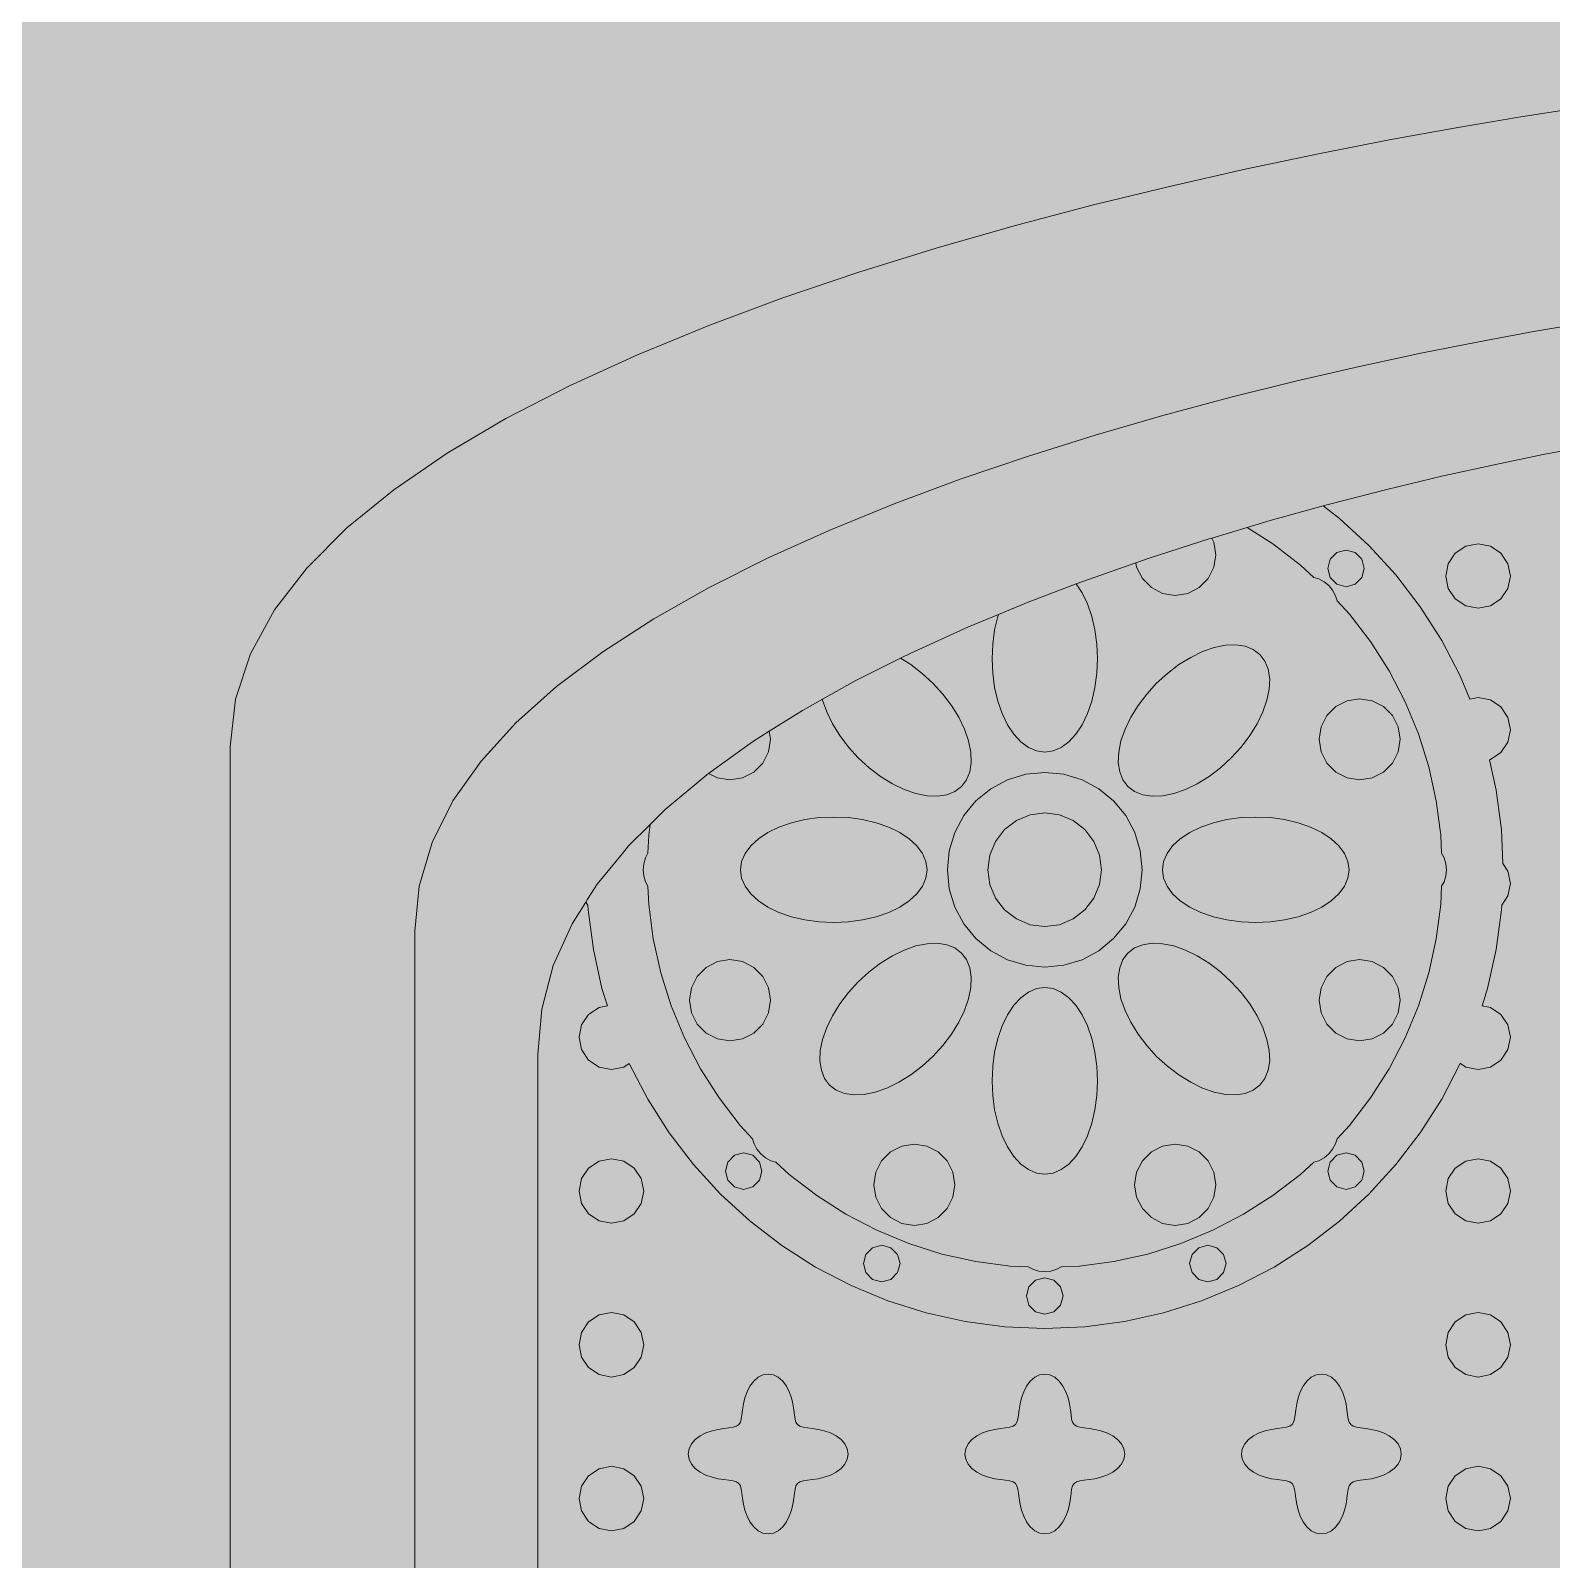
# Model space of a CAD drawing. Header units: millimetres. Extents: x -2412 to 16214, y -1176 to 12015.
# Drawn here: x 8695 to 9450, y 4955 to 5714 of the extents above; entities that cross this region are included whole.
import ezdxf

# ---------------------------------------------------------------- set-up
doc = ezdxf.new("R2010")
doc.units = ezdxf.units.MM
for name, color, linetype, lineweight, true_color in [('00_WHITE_BACKGROUND', 7, 'Continuous', 18, 0xffffff), ('01_STRUCTURE', 7, 'Continuous', 18, 0x000000), ('03_FRAMES_DOORS', 7, 'Continuous', 18, 0x000000), ('06_ORNAMENT', 7, 'Continuous', 18, 0x000000)]:
    doc.layers.add(name, color=color, linetype=linetype, lineweight=lineweight, true_color=true_color)

msp = doc.modelspace()

# ---------------------------------------------------------------- linework, layer by layer
at = {"layer": '00_WHITE_BACKGROUND', "lineweight": 18, "true_color": 0xffffff}
msp.add_solid([(-2412.2137, -1175.5725), (16213.7405, -1175.5725), (-2412.2137, 12015.2672), (16213.7405, 12015.2672)], dxfattribs=at)
at = {"layer": '01_STRUCTURE', "color": 7, "lineweight": 18, "true_color": 0x000000}
for points in [[(9334.4733, 5653.2214), (9369.5573, 5660.0916), (9402.855, 5666.1374), (9434.0153, 5671.374)], [(8803.8473, 5405.0076), (8815.771, 5426.7328)]]:
    msp.add_lwpolyline(points, dxfattribs=at)
at = {"layer": '03_FRAMES_DOORS', "color": 7, "lineweight": 18, "true_color": 0x000000}
for points in [[(9434.0153, 5671.374), (9462.7023, 5675.7863), (9488.5496, 5679.3893)], [(8815.771, 5426.7328), (8831.8473, 5447.542), (8851.7252, 5467.4351), (8875.084, 5486.4275), (8901.542, 5504.5038), (8930.7634, 5521.6947), (8962.3969, 5538), (8996.1069, 5553.4046), (9031.5115, 5567.9389), (9068.2901, 5581.6031), (9106.0611, 5594.3969), (9144.5191, 5606.3206), (9183.2824, 5617.3893), (9222, 5627.6183), (9260.3511, 5636.9924), (9297.9542, 5645.5267), (9334.4733, 5653.2214)], [(9466.1069, 5569.084), (9441.2061, 5564.8855), (9414.1527, 5559.8931), (9385.2519, 5554.1374), (9354.7939, 5547.6031), (9323.084, 5540.2595), (9290.4427, 5532.1374), (9257.1603, 5523.2061), (9223.542, 5513.4809), (9189.8779, 5502.9313), (9156.5038, 5491.5725), (9123.7099, 5479.3893), (9091.771, 5466.3817), (9061.0382, 5452.5344), (9031.7863, 5437.8626), (9004.3206, 5422.3359), (8978.9466, 5405.9695), (8955.9847, 5388.7328), (8935.7099, 5370.6565), (8918.4427, 5351.7099), (8904.4885, 5331.8931), (8894.1374, 5311.2061), (8887.7099, 5289.6336), (8885.4962, 5267.1756), (8885.4962, 4473.2824)], [(9666.5954, 5471.0687), (9640.3206, 5478.3511), (9637.2519, 5479.1908), (9608.7634, 5486.5344), (9581.3893, 5493.0687), (9555.4046, 5498.8244), (9531.0992, 5503.8168), (9508.7176, 5508.0153), (9488.5496, 5511.4504), (9468.3817, 5508.0153), (9446, 5503.8168), (9421.6947, 5498.8244), (9395.7099, 5493.0687), (9368.3359, 5486.5344), (9339.8473, 5479.1908), (9336.7786, 5478.3511), (9310.5038, 5471.0687)], [(9298.9771, 5467.6336), (9281.374, 5462.3817)], [(9280.5954, 5462.1374), (9250.3664, 5452.4122), (9243.7405, 5450.0916), (9220.1221, 5441.8626), (9214.1374, 5439.6031)], [(9190.1374, 5430.5038), (9175.4351, 5424.4275), (9160.6565, 5418.3206), (9131.9542, 5405.313), (9126.7786, 5402.7176), (9104.3359, 5391.4656)], [(8885.4962, 4473.2824), (8793.8931, 4473.2824), (8793.8931, 5358.7786), (8796.4427, 5382.3511), (8803.8473, 5405.0076)], [(9088, 5382.3511), (9078.0458, 5376.7939), (9061.6031, 5366.458), (9053.3588, 5361.2672)], [(9031.4656, 5345.5573), (9030.5496, 5344.9008), (9009.9084, 5327.6641), (9002.4275, 5320.2443), (8991.6947, 5309.5878)], [(8988.626, 5305.8473), (8976.1679, 5290.6412), (8971.3893, 5283.084), (8970.4733, 5281.6489), (8963.6336, 5270.8244), (8954.3359, 5250.1374), (8948.5496, 5228.5649), (8946.5649, 5206.1069), (8946.5649, 4473.2824)]]:
    msp.add_lwpolyline(points, dxfattribs=at)
at = {"layer": '06_ORNAMENT', "color": 7, "lineweight": 18, "true_color": 0x000000}
for points in [[(8970.4733, 5281.6489), (8971.5115, 5280.0916), (8971.6183, 5277.8626), (8974.2137, 5258.1679), (8978.5038, 5238.7634), (8981.2061, 5230.1832), (8977.0687, 5229.3588), (8971.8779, 5225.8931), (8968.3969, 5220.687), (8967.1756, 5214.5496), (8968.3969, 5208.4275), (8971.8779, 5203.2214), (8977.0687, 5199.7405), (8983.2061, 5198.5191), (8989.3435, 5199.7405), (8992.0458, 5201.5573), (8992.0916, 5201.4656), (9001.2519, 5183.8473), (9011.9389, 5167.0992), (9024.0305, 5151.3282), (9037.4504, 5136.687), (9052.0916, 5123.2672), (9067.8626, 5111.1756), (9084.6107, 5100.4885), (9102.229, 5091.3282), (9120.5802, 5083.7252), (9139.5267, 5077.7405), (9158.9313, 5073.4504), (9178.626, 5070.855), (9198.4733, 5069.9847), (9218.3206, 5070.855), (9238.0153, 5073.4504), (9257.4198, 5077.7405), (9276.3664, 5083.7252), (9294.7176, 5091.3282), (9312.3359, 5100.4885), (9329.084, 5111.1756), (9344.855, 5123.2672), (9359.4962, 5136.687), (9372.916, 5151.3282), (9385.0076, 5167.0992), (9395.6947, 5183.8473), (9404.855, 5201.4656), (9404.9008, 5201.5573), (9407.6031, 5199.7405), (9413.7405, 5198.5191), (9419.8779, 5199.7405), (9425.0687, 5203.2214), (9428.5496, 5208.4275), (9429.771, 5214.5496), (9428.5496, 5220.687), (9425.0687, 5225.8931), (9419.8779, 5229.3588), (9415.7405, 5230.1832), (9418.4427, 5238.7634), (9422.7328, 5258.1679), (9425.3282, 5277.8626), (9425.4351, 5280.0916), (9428.5496, 5284.7634), (9429.771, 5290.8855), (9428.5496, 5297.0229), (9426.0611, 5300.7481), (9425.3282, 5317.5573), (9422.7328, 5337.2519), (9419.4046, 5352.3206), (9419.8779, 5352.4122), (9425.0687, 5355.8931), (9428.5496, 5361.0992), (9429.771, 5367.2214), (9428.5496, 5373.3588), (9425.0687, 5378.5649), (9419.8779, 5382.0305), (9413.7405, 5383.2519), (9409.6336, 5382.4427), (9404.855, 5393.9542), (9395.6947, 5411.5725), (9385.0076, 5428.3206), (9372.916, 5444.0916), (9359.4962, 5458.7328), (9344.855, 5472.1527), (9336.7786, 5478.3511)], [(9002.4275, 5320.2443), (9001.7252, 5314.916), (9001.3282, 5305.8931), (9000.1527, 5303.6336), (8999.2672, 5300.7023), (8998.9618, 5297.7099), (8999.2672, 5294.7176), (9000.1527, 5291.7863), (9001.3282, 5289.5267), (9001.7252, 5280.5038), (9003.9847, 5263.4198), (9007.7099, 5246.5954), (9012.8855, 5230.1679), (9019.4809, 5214.2443), (9027.4351, 5198.9618), (9036.687, 5184.4275), (9047.1756, 5170.7634), (9053.2824, 5164.1069), (9054.0458, 5161.6489), (9055.4962, 5158.9618), (9057.4046, 5156.6412), (9059.7252, 5154.7328), (9062.4122, 5153.2824), (9064.8702, 5152.5191), (9071.5267, 5146.4122), (9085.1908, 5135.9237), (9099.7252, 5126.6718), (9115.0076, 5118.7176), (9130.9313, 5112.1221), (9147.3588, 5106.9466), (9164.1832, 5103.2214), (9181.2672, 5100.9618), (9190.2901, 5100.5649), (9192.5496, 5099.3893), (9195.4809, 5098.4885), (9198.4733, 5098.1985), (9201.4656, 5098.4885), (9204.3969, 5099.3893), (9206.6565, 5100.5649), (9215.6794, 5100.9618), (9232.7634, 5103.2214), (9249.5878, 5106.9466), (9266.0153, 5112.1221), (9281.9389, 5118.7176), (9297.2214, 5126.6718), (9311.7557, 5135.9237), (9325.4198, 5146.4122), (9332.0763, 5152.5191), (9334.5344, 5153.2824), (9337.2214, 5154.7328), (9339.542, 5156.6412), (9341.4504, 5158.9618), (9342.9008, 5161.6489), (9343.6641, 5164.1069), (9349.771, 5170.7634), (9360.2595, 5184.4275), (9369.5115, 5198.9618), (9377.4656, 5214.2443), (9384.0611, 5230.1679), (9389.2366, 5246.5954), (9392.9618, 5263.4198), (9395.2214, 5280.5038), (9395.6183, 5289.5267), (9396.7939, 5291.7863), (9397.6947, 5294.7176), (9397.9847, 5297.7099), (9397.6947, 5300.7023), (9396.7939, 5303.6336), (9395.6183, 5305.8931), (9395.2214, 5314.916), (9392.9618, 5332), (9389.2366, 5348.8244), (9384.0611, 5365.2519), (9377.4656, 5381.1756), (9369.5115, 5396.458), (9360.2595, 5410.9924), (9349.771, 5424.6565), (9343.6641, 5431.313), (9342.9008, 5433.771), (9341.4504, 5436.458), (9339.542, 5438.7786), (9337.2214, 5440.687), (9334.5344, 5442.1374), (9332.0763, 5442.9008), (9325.4198, 5449.0076), (9311.7557, 5459.4962), (9298.9771, 5467.6336), (9310.5038, 5471.0687)], [(9243.7405, 5450.0916), (9244.0916, 5447.8779), (9246.9466, 5442.2595), (9251.4046, 5437.8015), (9257.0229, 5434.9466), (9263.2519, 5433.9542), (9269.4809, 5434.9466), (9275.0992, 5437.8015), (9279.5573, 5442.2595), (9282.4275, 5447.8779), (9283.4046, 5454.1069), (9282.4275, 5460.3359), (9281.374, 5462.3817), (9280.5954, 5462.1374)], [(9175.4351, 5424.4275), (9175.1298, 5423.542), (9173.5573, 5416.8244), (9172.5954, 5409.7557), (9172.2748, 5402.5038), (9172.5954, 5395.2519), (9173.5573, 5388.1832), (9175.1298, 5381.4656), (9177.2824, 5375.2519), (9179.9542, 5369.7252), (9183.0687, 5365.0076), (9186.5802, 5361.2061), (9190.3817, 5358.4275), (9194.3817, 5356.7176), (9198.4733, 5356.1527), (9202.5649, 5356.7176), (9206.5649, 5358.4275), (9210.3664, 5361.2061), (9213.8779, 5365.0076), (9216.9924, 5369.7252), (9219.6641, 5375.2519), (9221.8168, 5381.4656), (9223.3893, 5388.1832), (9224.3511, 5395.2519), (9224.6718, 5402.5038), (9224.3511, 5409.7557), (9223.3893, 5416.8244), (9221.8168, 5423.542), (9219.6641, 5429.7557), (9216.9924, 5435.2824), (9214.1374, 5439.6031), (9190.1374, 5430.5038)], [(9104.3359, 5391.4656), (9088, 5382.3511), (9088.0916, 5381.8931), (9090.1221, 5376.0916), (9092.9924, 5370.1832), (9096.626, 5364.3206), (9100.9466, 5358.6412), (9105.8473, 5353.2824), (9111.2061, 5348.3817), (9116.8855, 5344.0611), (9122.7481, 5340.4275), (9128.6565, 5337.5573), (9134.4427, 5335.542), (9140, 5334.4122), (9145.1603, 5334.1985), (9149.8168, 5334.916), (9153.8473, 5336.5344), (9157.145, 5339.0382), (9159.6489, 5342.3359), (9161.2672, 5346.3664), (9161.9847, 5351.0229), (9161.771, 5356.1832), (9160.6412, 5361.7405), (9158.626, 5367.5267), (9155.7557, 5373.4351), (9152.1221, 5379.2977), (9147.8015, 5384.9771), (9142.9008, 5390.3359), (9137.542, 5395.2366), (9131.8626, 5399.5573), (9126.7786, 5402.7176)], [(9053.3588, 5361.2672), (9031.4656, 5345.5573), (9035.8473, 5343.3282), (9042.0763, 5342.3359), (9048.3053, 5343.3282), (9053.9237, 5346.1832), (9058.3817, 5350.6412), (9061.2366, 5356.2595), (9062.229, 5362.4885), (9061.6031, 5366.458)], [(8991.6947, 5309.5878), (8988.626, 5305.8473)]]:
    msp.add_lwpolyline(points, dxfattribs=at)
for points in [[(9397.7099, 5443.5573), (9398.9313, 5437.4351), (9402.4122, 5432.229), (9407.6031, 5428.7481), (9413.7405, 5427.5267), (9419.8779, 5428.7481), (9425.0687, 5432.229), (9428.5496, 5437.4351), (9429.771, 5443.5573), (9428.5496, 5449.6947), (9425.0687, 5454.9008), (9419.8779, 5458.3664), (9413.7405, 5459.5878), (9407.6031, 5458.3664), (9402.4122, 5454.9008), (9398.9313, 5449.6947)], [(9339.0382, 5447.3282), (9340.2443, 5442.7939), (9343.5725, 5439.4809), (9348.1069, 5438.2595), (9352.6412, 5439.4809), (9355.9542, 5442.7939), (9357.1756, 5447.3282), (9355.9542, 5451.8626), (9352.6412, 5455.1908), (9348.1069, 5456.3969), (9343.5725, 5455.1908), (9340.2443, 5451.8626)], [(9234.9618, 5351.0229), (9235.6794, 5346.3664), (9237.2977, 5342.3359), (9239.8015, 5339.0382), (9243.0992, 5336.5344), (9247.1298, 5334.916), (9251.7863, 5334.1985), (9256.9466, 5334.4122), (9262.5038, 5335.542), (9268.2901, 5337.5573), (9274.1985, 5340.4275), (9280.0611, 5344.0611), (9285.7405, 5348.3817), (9291.0992, 5353.2824), (9296, 5358.6412), (9300.3206, 5364.3206), (9303.9542, 5370.1832), (9306.8244, 5376.0916), (9308.855, 5381.8931), (9309.9847, 5387.4351), (9310.1832, 5392.5954), (9309.4656, 5397.2519), (9307.8473, 5401.2824), (9305.3435, 5404.5802), (9302.0458, 5407.084), (9298.0153, 5408.7023), (9293.374, 5409.4198), (9288.1985, 5409.2214), (9282.6565, 5408.0916), (9276.855, 5406.0611), (9270.9466, 5403.1908), (9265.084, 5399.5573), (9259.4046, 5395.2366), (9254.0458, 5390.3359), (9249.145, 5384.9771), (9244.8244, 5379.2977), (9241.1908, 5373.4351), (9238.3206, 5367.5267), (9236.3053, 5361.7405), (9235.1756, 5356.1832)], [(9334.7176, 5362.4885), (9335.7099, 5356.2595), (9338.5649, 5350.6412), (9343.0229, 5346.1832), (9348.6412, 5343.3282), (9354.8702, 5342.3359), (9361.0992, 5343.3282), (9366.7176, 5346.1832), (9371.1756, 5350.6412), (9374.0305, 5356.2595), (9375.0229, 5362.4885), (9374.0305, 5368.7176), (9371.1756, 5374.3359), (9366.7176, 5378.7939), (9361.0992, 5381.6641), (9354.8702, 5382.6412), (9348.6412, 5381.6641), (9343.0229, 5378.7939), (9338.5649, 5374.3359), (9335.7099, 5368.7176)], [(9150.1069, 5297.7099), (9151.0382, 5288.2748), (9153.7863, 5279.2061), (9158.2595, 5270.8397), (9164.2748, 5263.5115), (9171.6031, 5257.4962), (9179.9695, 5253.0229), (9189.0382, 5250.2748), (9198.4733, 5249.3435), (9207.9084, 5250.2748), (9216.9771, 5253.0229), (9225.3435, 5257.4962), (9232.6718, 5263.5115), (9238.687, 5270.8397), (9243.1603, 5279.2061), (9245.9084, 5288.2748), (9246.8397, 5297.7099), (9245.9084, 5307.145), (9243.1603, 5316.2137), (9238.687, 5324.5802), (9232.6718, 5331.9084), (9225.3435, 5337.9237), (9216.9771, 5342.3969), (9207.9084, 5345.145), (9198.4733, 5346.0763), (9189.0382, 5345.145), (9179.9695, 5342.3969), (9171.6031, 5337.9237), (9164.2748, 5331.9084), (9158.2595, 5324.5802), (9153.7863, 5316.2137), (9151.0382, 5307.145)], [(9047.3282, 5297.7099), (9047.8931, 5293.6183), (9049.6031, 5289.6183), (9052.3817, 5285.8168), (9056.1832, 5282.3053), (9060.9008, 5279.1908), (9066.4275, 5276.5191), (9072.6412, 5274.3664), (9079.3588, 5272.7939), (9086.4275, 5271.8321), (9093.6794, 5271.5115), (9100.9313, 5271.8321), (9108, 5272.7939), (9114.7176, 5274.3664), (9120.9313, 5276.5191), (9126.458, 5279.1908), (9131.1756, 5282.3053), (9134.9771, 5285.8168), (9137.7557, 5289.6183), (9139.4656, 5293.6183), (9140.0305, 5297.7099), (9139.4656, 5301.8015), (9137.7557, 5305.8015), (9134.9771, 5309.6031), (9131.1756, 5313.1145), (9126.458, 5316.229), (9120.9313, 5318.9008), (9114.7176, 5321.0534), (9108, 5322.626), (9100.9313, 5323.5878), (9093.6794, 5323.9084), (9086.4275, 5323.5878), (9079.3588, 5322.626), (9072.6412, 5321.0534), (9066.4275, 5318.9008), (9060.9008, 5316.229), (9056.1832, 5313.1145), (9052.3817, 5309.6031), (9049.6031, 5305.8015), (9047.8931, 5301.8015)], [(9170.2595, 5297.7099), (9171.2214, 5290.4122), (9174.0458, 5283.6031), (9178.5191, 5277.7557), (9184.3664, 5273.2824), (9191.1756, 5270.458), (9198.4733, 5269.4962), (9205.771, 5270.458), (9212.5802, 5273.2824), (9218.4275, 5277.7557), (9222.9008, 5283.6031), (9225.7252, 5290.4122), (9226.687, 5297.7099), (9225.7252, 5305.0076), (9222.9008, 5311.8168), (9218.4275, 5317.6641), (9212.5802, 5322.1374), (9205.771, 5324.9618), (9198.4733, 5325.9237), (9191.1756, 5324.9618), (9184.3664, 5322.1374), (9178.5191, 5317.6641), (9174.0458, 5311.8168), (9171.2214, 5305.0076)], [(9256.916, 5297.7099), (9257.4809, 5293.6183), (9259.1908, 5289.6183), (9261.9695, 5285.8168), (9265.771, 5282.3053), (9270.4885, 5279.1908), (9276.0153, 5276.5191), (9282.229, 5274.3664), (9288.9466, 5272.7939), (9296.0153, 5271.8321), (9303.2672, 5271.5115), (9310.5191, 5271.8321), (9317.5878, 5272.7939), (9324.3053, 5274.3664), (9330.5191, 5276.5191), (9336.0458, 5279.1908), (9340.7634, 5282.3053), (9344.5649, 5285.8168), (9347.3435, 5289.6183), (9349.0534, 5293.6183), (9349.6183, 5297.7099), (9349.0534, 5301.8015), (9347.3435, 5305.8015), (9344.5649, 5309.6031), (9340.7634, 5313.1145), (9336.0458, 5316.229), (9330.5191, 5318.9008), (9324.3053, 5321.0534), (9317.5878, 5322.626), (9310.5191, 5323.5878), (9303.2672, 5323.9084), (9296.0153, 5323.5878), (9288.9466, 5322.626), (9282.229, 5321.0534), (9276.0153, 5318.9008), (9270.4885, 5316.229), (9265.771, 5313.1145), (9261.9695, 5309.6031), (9259.1908, 5305.8015), (9257.4809, 5301.8015)], [(9086.7634, 5202.8092), (9087.4809, 5198.1679), (9089.0992, 5194.1374), (9091.6031, 5190.8397), (9094.9008, 5188.3359), (9098.9313, 5186.7176), (9103.5878, 5186), (9108.7481, 5186.1985), (9114.2901, 5187.3282), (9120.0916, 5189.3588), (9126, 5192.229), (9131.8626, 5195.8626), (9137.542, 5200.1832), (9142.9008, 5205.084), (9147.8015, 5210.4427), (9152.1221, 5216.1221), (9155.7557, 5221.9847), (9158.626, 5227.8931), (9160.6412, 5233.6794), (9161.771, 5239.2366), (9161.9847, 5244.3969), (9161.2672, 5249.0534), (9159.6489, 5253.084), (9157.145, 5256.3817), (9153.8473, 5258.8855), (9149.8168, 5260.5038), (9145.1603, 5261.2214), (9140, 5261.0076), (9134.4427, 5259.8779), (9128.6565, 5257.8626), (9122.7481, 5254.9924), (9116.8855, 5251.3588), (9111.2061, 5247.0382), (9105.8473, 5242.1374), (9100.9466, 5236.7786), (9096.626, 5231.0992), (9092.9924, 5225.2366), (9090.1221, 5219.3282), (9088.0916, 5213.5267), (9086.9618, 5207.9847)], [(9234.9618, 5244.3969), (9235.1756, 5239.2366), (9236.3053, 5233.6794), (9238.3206, 5227.8931), (9241.1908, 5221.9847), (9244.8244, 5216.1221), (9249.145, 5210.4427), (9254.0458, 5205.084), (9259.4046, 5200.1832), (9265.084, 5195.8626), (9270.9466, 5192.229), (9276.855, 5189.3588), (9282.6565, 5187.3282), (9288.1985, 5186.1985), (9293.374, 5186), (9298.0153, 5186.7176), (9302.0458, 5188.3359), (9305.3435, 5190.8397), (9307.8473, 5194.1374), (9309.4656, 5198.1679), (9310.1832, 5202.8092), (9309.9847, 5207.9847), (9308.855, 5213.5267), (9306.8244, 5219.3282), (9303.9542, 5225.2366), (9300.3206, 5231.0992), (9296, 5236.7786), (9291.0992, 5242.1374), (9285.7405, 5247.0382), (9280.0611, 5251.3588), (9274.1985, 5254.9924), (9268.2901, 5257.8626), (9262.5038, 5259.8779), (9256.9466, 5261.0076), (9251.7863, 5261.2214), (9247.1298, 5260.5038), (9243.0992, 5258.8855), (9239.8015, 5256.3817), (9237.2977, 5253.084), (9235.6794, 5249.0534)], [(9021.9237, 5232.9313), (9022.916, 5226.7023), (9025.771, 5221.084), (9030.229, 5216.626), (9035.8473, 5213.7557), (9042.0763, 5212.7786), (9048.3053, 5213.7557), (9053.9237, 5216.626), (9058.3817, 5221.084), (9061.2366, 5226.7023), (9062.229, 5232.9313), (9061.2366, 5239.1603), (9058.3817, 5244.7786), (9053.9237, 5249.2366), (9048.3053, 5252.0916), (9042.0763, 5253.084), (9035.8473, 5252.0916), (9030.229, 5249.2366), (9025.771, 5244.7786), (9022.916, 5239.1603)], [(9334.7176, 5232.9313), (9335.7099, 5226.7023), (9338.5649, 5221.084), (9343.0229, 5216.626), (9348.6412, 5213.7557), (9354.8702, 5212.7786), (9361.0992, 5213.7557), (9366.7176, 5216.626), (9371.1756, 5221.084), (9374.0305, 5226.7023), (9375.0229, 5232.9313), (9374.0305, 5239.1603), (9371.1756, 5244.7786), (9366.7176, 5249.2366), (9361.0992, 5252.0916), (9354.8702, 5253.084), (9348.6412, 5252.0916), (9343.0229, 5249.2366), (9338.5649, 5244.7786), (9335.7099, 5239.1603)], [(9172.2748, 5192.916), (9172.5954, 5185.6641), (9173.5573, 5178.5954), (9175.1298, 5171.8779), (9177.2824, 5165.6641), (9179.9542, 5160.1374), (9183.0687, 5155.4198), (9186.5802, 5151.6183), (9190.3817, 5148.8397), (9194.3817, 5147.1298), (9198.4733, 5146.5649), (9202.5649, 5147.1298), (9206.5649, 5148.8397), (9210.3664, 5151.6183), (9213.8779, 5155.4198), (9216.9924, 5160.1374), (9219.6641, 5165.6641), (9221.8168, 5171.8779), (9223.3893, 5178.5954), (9224.3511, 5185.6641), (9224.6718, 5192.916), (9224.3511, 5200.1679), (9223.3893, 5207.2366), (9221.8168, 5213.9542), (9219.6641, 5220.1679), (9216.9924, 5225.6947), (9213.8779, 5230.4122), (9210.3664, 5234.2137), (9206.5649, 5236.9924), (9202.5649, 5238.7023), (9198.4733, 5239.2672), (9194.3817, 5238.7023), (9190.3817, 5236.9924), (9186.5802, 5234.2137), (9183.0687, 5230.4122), (9179.9542, 5225.6947), (9177.2824, 5220.1679), (9175.1298, 5213.9542), (9173.5573, 5207.2366), (9172.5954, 5200.1679)], [(8967.1756, 5138.2137), (8968.3969, 5132.0916), (8971.8779, 5126.8855), (8977.0687, 5123.4046), (8983.2061, 5122.1832), (8989.3435, 5123.4046), (8994.5344, 5126.8855), (8998.0153, 5132.0916), (8999.2366, 5138.2137), (8998.0153, 5144.3511), (8994.5344, 5149.5573), (8989.3435, 5153.0229), (8983.2061, 5154.2443), (8977.0687, 5153.0229), (8971.8779, 5149.5573), (8968.3969, 5144.3511)], [(9039.7863, 5148.0763), (9040.9924, 5143.542), (9044.3206, 5140.229), (9048.855, 5139.0076), (9053.3893, 5140.229), (9056.7023, 5143.542), (9057.9237, 5148.0763), (9056.7023, 5152.6107), (9053.3893, 5155.9389), (9048.855, 5157.145), (9044.3206, 5155.9389), (9040.9924, 5152.6107)], [(9113.542, 5141.313), (9114.5191, 5135.084), (9117.3893, 5129.4656), (9121.8473, 5125.0076), (9127.4656, 5122.1527), (9133.6947, 5121.1603), (9139.9237, 5122.1527), (9145.542, 5125.0076), (9150, 5129.4656), (9152.855, 5135.084), (9153.8473, 5141.313), (9152.855, 5147.542), (9150, 5153.1603), (9145.542, 5157.6183), (9139.9237, 5160.4733), (9133.6947, 5161.4656), (9127.4656, 5160.4733), (9121.8473, 5157.6183), (9117.3893, 5153.1603), (9114.5191, 5147.542)], [(9243.0992, 5141.313), (9244.0916, 5135.084), (9246.9466, 5129.4656), (9251.4046, 5125.0076), (9257.0229, 5122.1527), (9263.2519, 5121.1603), (9269.4809, 5122.1527), (9275.0992, 5125.0076), (9279.5573, 5129.4656), (9282.4275, 5135.084), (9283.4046, 5141.313), (9282.4275, 5147.542), (9279.5573, 5153.1603), (9275.0992, 5157.6183), (9269.4809, 5160.4733), (9263.2519, 5161.4656), (9257.0229, 5160.4733), (9251.4046, 5157.6183), (9246.9466, 5153.1603), (9244.0916, 5147.542)], [(9339.0382, 5148.0763), (9340.2443, 5143.542), (9343.5725, 5140.229), (9348.1069, 5139.0076), (9352.6412, 5140.229), (9355.9542, 5143.542), (9357.1756, 5148.0763), (9355.9542, 5152.6107), (9352.6412, 5155.9389), (9348.1069, 5157.145), (9343.5725, 5155.9389), (9340.2443, 5152.6107)], [(9397.7099, 5138.2137), (9398.9313, 5132.0916), (9402.4122, 5126.8855), (9407.6031, 5123.4046), (9413.7405, 5122.1832), (9419.8779, 5123.4046), (9425.0687, 5126.8855), (9428.5496, 5132.0916), (9429.771, 5138.2137), (9428.5496, 5144.3511), (9425.0687, 5149.5573), (9419.8779, 5153.0229), (9413.7405, 5154.2443), (9407.6031, 5153.0229), (9402.4122, 5149.5573), (9398.9313, 5144.3511)], [(9108.4275, 5102.2137), (9109.6489, 5097.6794), (9112.9618, 5094.3664), (9117.4962, 5093.145), (9122.0305, 5094.3664), (9125.3435, 5097.6794), (9126.5649, 5102.2137), (9125.3435, 5106.7481), (9122.0305, 5110.0611), (9117.4962, 5111.2824), (9112.9618, 5110.0611), (9109.6489, 5106.7481)], [(9270.3817, 5102.2137), (9271.6031, 5097.6794), (9274.916, 5094.3664), (9279.4504, 5093.145), (9283.9847, 5094.3664), (9287.2977, 5097.6794), (9288.5191, 5102.2137), (9287.2977, 5106.7481), (9283.9847, 5110.0611), (9279.4504, 5111.2824), (9274.916, 5110.0611), (9271.6031, 5106.7481)], [(9189.4046, 5086.1069), (9190.626, 5081.5725), (9193.9389, 5078.2595), (9198.4733, 5077.0382), (9203.0076, 5078.2595), (9206.3206, 5081.5725), (9207.542, 5086.1069), (9206.3206, 5090.6412), (9203.0076, 5093.9542), (9198.4733, 5095.1756), (9193.9389, 5093.9542), (9190.626, 5090.6412)], [(8967.1756, 5061.8779), (8968.3969, 5055.7557), (8971.8779, 5050.5496), (8977.0687, 5047.0687), (8983.2061, 5045.8473), (8989.3435, 5047.0687), (8994.5344, 5050.5496), (8998.0153, 5055.7557), (8999.2366, 5061.8779), (8998.0153, 5068.0153), (8994.5344, 5073.2214), (8989.3435, 5076.687), (8983.2061, 5077.9084), (8977.0687, 5076.687), (8971.8779, 5073.2214), (8968.3969, 5068.0153)], [(9397.7099, 5061.8779), (9398.9313, 5055.7557), (9402.4122, 5050.5496), (9407.6031, 5047.0687), (9413.7405, 5045.8473), (9419.8779, 5047.0687), (9425.0687, 5050.5496), (9428.5496, 5055.7557), (9429.771, 5061.8779), (9428.5496, 5068.0153), (9425.0687, 5073.2214), (9419.8779, 5076.687), (9413.7405, 5077.9084), (9407.6031, 5076.687), (9402.4122, 5073.2214), (9398.9313, 5068.0153)], [(9021.374, 5007.6336), (9021.7863, 5005.0534), (9022.9771, 5002.626), (9024.8702, 5000.4275), (9027.3282, 4998.5954), (9030.1679, 4997.145), (9033.1908, 4996.0916), (9036.229, 4995.374), (9039.0687, 4994.9313), (9041.5878, 4994.6107), (9043.6794, 4994.2901), (9045.313, 4993.8168), (9046.4733, 4993.0382), (9047.2519, 4991.8779), (9047.7252, 4990.2443), (9048.0458, 4988.1527), (9048.3664, 4985.6336), (9048.8092, 4982.7939), (9049.5267, 4979.7557), (9050.5802, 4976.7328), (9052.0305, 4973.8931), (9053.8626, 4971.4351), (9056.0611, 4969.542), (9058.4885, 4968.3511), (9061.0687, 4967.9389), (9063.6489, 4968.3511), (9066.0763, 4969.542), (9068.2748, 4971.4351), (9070.1069, 4973.8931), (9071.5573, 4976.7328), (9072.6107, 4979.7557), (9073.3282, 4982.7939), (9073.771, 4985.6336), (9074.0916, 4988.1527), (9074.4122, 4990.2443), (9074.8855, 4991.8779), (9075.6641, 4993.0382), (9076.8244, 4993.8168), (9078.458, 4994.2901), (9080.5496, 4994.6107), (9083.0687, 4994.9313), (9085.9084, 4995.374), (9088.9466, 4996.0916), (9091.9695, 4997.145), (9094.8092, 4998.5954), (9097.2672, 5000.4275), (9099.1603, 5002.626), (9100.3511, 5005.0534), (9100.7634, 5007.6336), (9100.3511, 5010.2137), (9099.1603, 5012.6412), (9097.2672, 5014.8397), (9094.8092, 5016.6718), (9091.9695, 5018.1221), (9088.9466, 5019.1756), (9085.9084, 5019.8931), (9083.0687, 5020.3359), (9080.5496, 5020.6565), (9078.458, 5020.9771), (9076.8244, 5021.4504), (9075.6641, 5022.229), (9074.8855, 5023.3893), (9074.4122, 5025.0229), (9074.0916, 5027.1145), (9073.771, 5029.6336), (9073.3282, 5032.4733), (9072.6107, 5035.5115), (9071.5573, 5038.5344), (9070.1069, 5041.374), (9068.2748, 5043.8321), (9066.0763, 5045.7252), (9063.6489, 5046.916), (9061.0687, 5047.3282), (9058.4885, 5046.916), (9056.0611, 5045.7252), (9053.8626, 5043.8321), (9052.0305, 5041.374), (9050.5802, 5038.5344), (9049.5267, 5035.5115), (9048.8092, 5032.4733), (9048.3664, 5029.6336), (9048.0458, 5027.1145), (9047.7252, 5025.0229), (9047.2519, 5023.3893), (9046.4733, 5022.229), (9045.313, 5021.4504), (9043.6794, 5020.9771), (9041.5878, 5020.6565), (9039.0687, 5020.3359), (9036.229, 5019.8931), (9033.1908, 5019.1756), (9030.1679, 5018.1221), (9027.3282, 5016.6718), (9024.8702, 5014.8397), (9022.9771, 5012.6412), (9021.7863, 5010.2137)], [(9158.7786, 5007.6336), (9159.1908, 5005.0534), (9160.3817, 5002.626), (9162.2748, 5000.4275), (9164.7328, 4998.5954), (9167.5725, 4997.145), (9170.5954, 4996.0916), (9173.6336, 4995.374), (9176.4733, 4994.9313), (9178.9924, 4994.6107), (9181.084, 4994.2901), (9182.7176, 4993.8168), (9183.8779, 4993.0382), (9184.6565, 4991.8779), (9185.1298, 4990.2443), (9185.4504, 4988.1527), (9185.771, 4985.6336), (9186.2137, 4982.7939), (9186.9313, 4979.7557), (9187.9847, 4976.7328), (9189.4351, 4973.8931), (9191.2672, 4971.4351), (9193.4656, 4969.542), (9195.8931, 4968.3511), (9198.4733, 4967.9389), (9201.0534, 4968.3511), (9203.4809, 4969.542), (9205.6794, 4971.4351), (9207.5115, 4973.8931), (9208.9618, 4976.7328), (9210.0153, 4979.7557), (9210.7328, 4982.7939), (9211.1756, 4985.6336), (9211.4962, 4988.1527), (9211.8168, 4990.2443), (9212.2901, 4991.8779), (9213.0687, 4993.0382), (9214.229, 4993.8168), (9215.8626, 4994.2901), (9217.9542, 4994.6107), (9220.4733, 4994.9313), (9223.313, 4995.374), (9226.3511, 4996.0916), (9229.374, 4997.145), (9232.2137, 4998.5954), (9234.6718, 5000.4275), (9236.5649, 5002.626), (9237.7557, 5005.0534), (9238.1679, 5007.6336), (9237.7557, 5010.2137), (9236.5649, 5012.6412), (9234.6718, 5014.8397), (9232.2137, 5016.6718), (9229.374, 5018.1221), (9226.3511, 5019.1756), (9223.313, 5019.8931), (9220.4733, 5020.3359), (9217.9542, 5020.6565), (9215.8626, 5020.9771), (9214.229, 5021.4504), (9213.0687, 5022.229), (9212.2901, 5023.3893), (9211.8168, 5025.0229), (9211.4962, 5027.1145), (9211.1756, 5029.6336), (9210.7328, 5032.4733), (9210.0153, 5035.5115), (9208.9618, 5038.5344), (9207.5115, 5041.374), (9205.6794, 5043.8321), (9203.4809, 5045.7252), (9201.0534, 5046.916), (9198.4733, 5047.3282), (9195.8931, 5046.916), (9193.4656, 5045.7252), (9191.2672, 5043.8321), (9189.4351, 5041.374), (9187.9847, 5038.5344), (9186.9313, 5035.5115), (9186.2137, 5032.4733), (9185.771, 5029.6336), (9185.4504, 5027.1145), (9185.1298, 5025.0229), (9184.6565, 5023.3893), (9183.8779, 5022.229), (9182.7176, 5021.4504), (9181.084, 5020.9771), (9178.9924, 5020.6565), (9176.4733, 5020.3359), (9173.6336, 5019.8931), (9170.5954, 5019.1756), (9167.5725, 5018.1221), (9164.7328, 5016.6718), (9162.2748, 5014.8397), (9160.3817, 5012.6412), (9159.1908, 5010.2137)], [(9296.1832, 5007.6336), (9296.5954, 5005.0534), (9297.7863, 5002.626), (9299.6794, 5000.4275), (9302.1374, 4998.5954), (9304.9771, 4997.145), (9308, 4996.0916), (9311.0382, 4995.374), (9313.8779, 4994.9313), (9316.3969, 4994.6107), (9318.4885, 4994.2901), (9320.1221, 4993.8168), (9321.2824, 4993.0382), (9322.0611, 4991.8779), (9322.5344, 4990.2443), (9322.855, 4988.1527), (9323.1756, 4985.6336), (9323.6183, 4982.7939), (9324.3359, 4979.7557), (9325.3893, 4976.7328), (9326.8397, 4973.8931), (9328.6718, 4971.4351), (9330.8702, 4969.542), (9333.2977, 4968.3511), (9335.8779, 4967.9389), (9338.458, 4968.3511), (9340.8855, 4969.542), (9343.084, 4971.4351), (9344.916, 4973.8931), (9346.3664, 4976.7328), (9347.4198, 4979.7557), (9348.1374, 4982.7939), (9348.5802, 4985.6336), (9348.9008, 4988.1527), (9349.2214, 4990.2443), (9349.6947, 4991.8779), (9350.4733, 4993.0382), (9351.6336, 4993.8168), (9353.2672, 4994.2901), (9355.3588, 4994.6107), (9357.8779, 4994.9313), (9360.7176, 4995.374), (9363.7557, 4996.0916), (9366.7786, 4997.145), (9369.6183, 4998.5954), (9372.0763, 5000.4275), (9373.9695, 5002.626), (9375.1603, 5005.0534), (9375.5725, 5007.6336), (9375.1603, 5010.2137), (9373.9695, 5012.6412), (9372.0763, 5014.8397), (9369.6183, 5016.6718), (9366.7786, 5018.1221), (9363.7557, 5019.1756), (9360.7176, 5019.8931), (9357.8779, 5020.3359), (9355.3588, 5020.6565), (9353.2672, 5020.9771), (9351.6336, 5021.4504), (9350.4733, 5022.229), (9349.6947, 5023.3893), (9349.2214, 5025.0229), (9348.9008, 5027.1145), (9348.5802, 5029.6336), (9348.1374, 5032.4733), (9347.4198, 5035.5115), (9346.3664, 5038.5344), (9344.916, 5041.374), (9343.084, 5043.8321), (9340.8855, 5045.7252), (9338.458, 5046.916), (9335.8779, 5047.3282), (9333.2977, 5046.916), (9330.8702, 5045.7252), (9328.6718, 5043.8321), (9326.8397, 5041.374), (9325.3893, 5038.5344), (9324.3359, 5035.5115), (9323.6183, 5032.4733), (9323.1756, 5029.6336), (9322.855, 5027.1145), (9322.5344, 5025.0229), (9322.0611, 5023.3893), (9321.2824, 5022.229), (9320.1221, 5021.4504), (9318.4885, 5020.9771), (9316.3969, 5020.6565), (9313.8779, 5020.3359), (9311.0382, 5019.8931), (9308, 5019.1756), (9304.9771, 5018.1221), (9302.1374, 5016.6718), (9299.6794, 5014.8397), (9297.7863, 5012.6412), (9296.5954, 5010.2137)], [(8967.1756, 4985.542), (8968.3969, 4979.4198), (8971.8779, 4974.2137), (8977.0687, 4970.7328), (8983.2061, 4969.5115), (8989.3435, 4970.7328), (8994.5344, 4974.2137), (8998.0153, 4979.4198), (8999.2366, 4985.542), (8998.0153, 4991.6794), (8994.5344, 4996.8855), (8989.3435, 5000.3511), (8983.2061, 5001.5725), (8977.0687, 5000.3511), (8971.8779, 4996.8855), (8968.3969, 4991.6794)], [(9397.7099, 4985.542), (9398.9313, 4979.4198), (9402.4122, 4974.2137), (9407.6031, 4970.7328), (9413.7405, 4969.5115), (9419.8779, 4970.7328), (9425.0687, 4974.2137), (9428.5496, 4979.4198), (9429.771, 4985.542), (9428.5496, 4991.6794), (9425.0687, 4996.8855), (9419.8779, 5000.3511), (9413.7405, 5001.5725), (9407.6031, 5000.3511), (9402.4122, 4996.8855), (9398.9313, 4991.6794)]]:
    msp.add_lwpolyline(points, close=True, dxfattribs=at)

doc.saveas('drawing.dxf')
